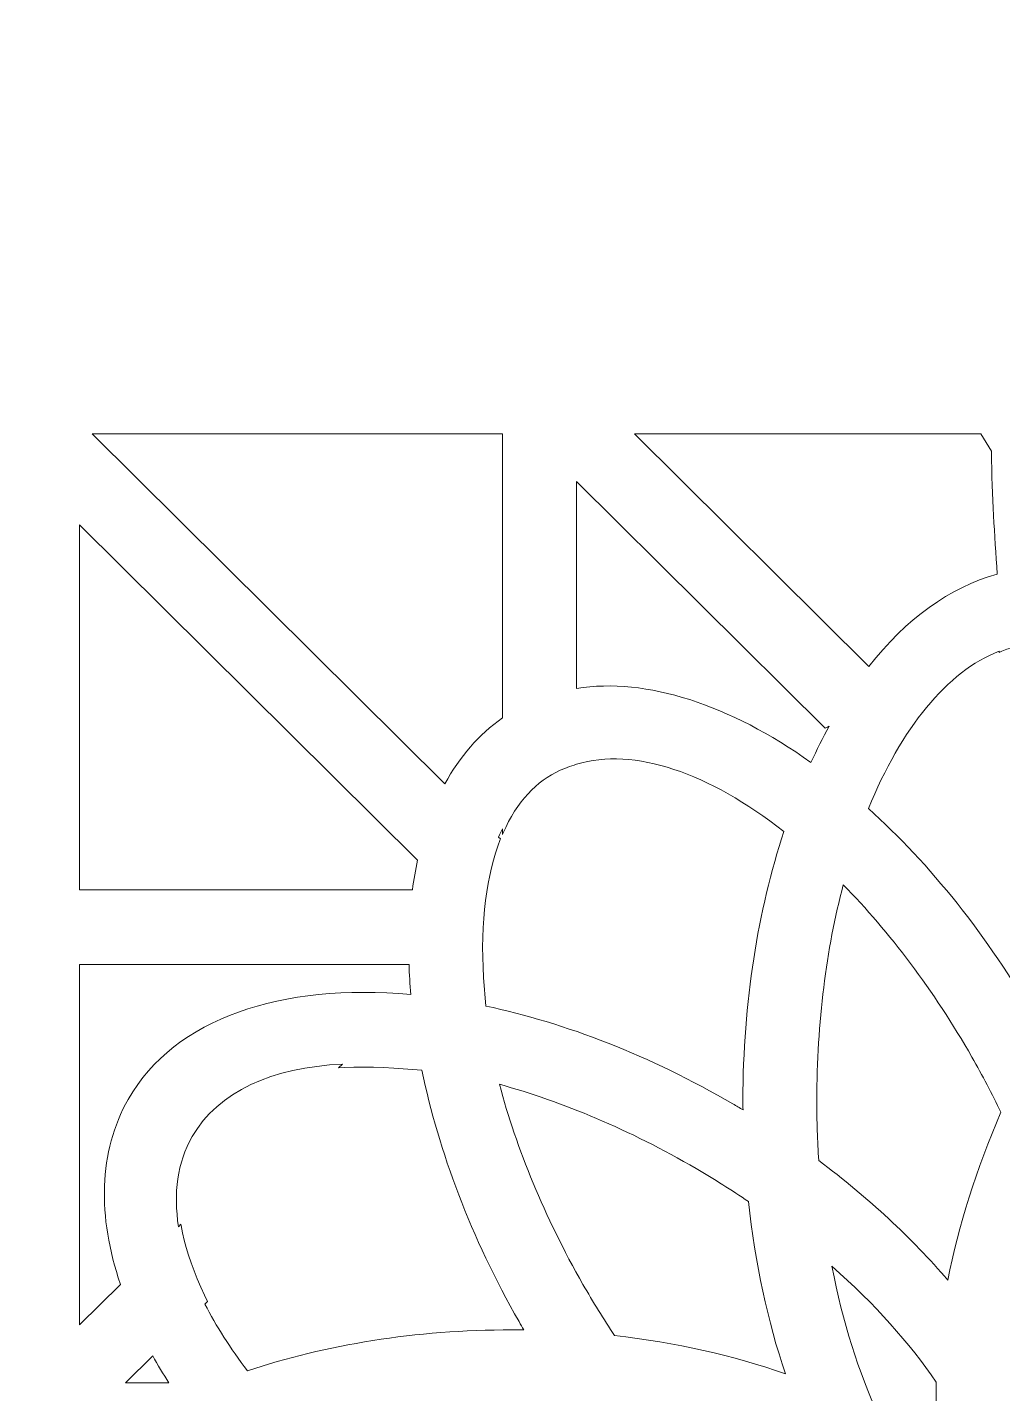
# Model space of a CAD drawing. Header units: millimetres. Extents: x -184 to 140, y -164 to 195.
# Drawn here: x -163.41 to -146.68, y -0.84 to 22.58 of the extents above; entities that cross this region are included whole.
import ezdxf

# ---------------------------------------------------------------- set-up
doc = ezdxf.new("R2010")
doc.units = ezdxf.units.MM
doc.header["$MEASUREMENT"] = 0
doc.layers.add('Layer 1', color=7, linetype='Continuous')

msp = doc.modelspace()

# ---------------------------------------------------------------- linework, layer by layer
at = {"layer": 'Layer 1', "color": 2, "lineweight": 5}
for points, knots in [([(-111.6063, 106.1199), (-111.6063, 106.1199), (-111.6063, 114.5781), (-111.6063, 114.5781), (-111.6063, 114.5781), (-111.6063, 114.5781), (-114.6063, 114.5781), (-114.6063, 114.5781), (-114.6063, 114.5781), (-114.6063, 114.5781), (-114.6063, 122.0774), (-114.6063, 122.0774), (-114.6063, 122.0774), (-114.6063, 122.0774), (-111.6063, 122.0774), (-111.6063, 122.0774), (-111.6063, 122.0774), (-111.6063, 122.0774), (-111.6063, 129.5782), (-111.6063, 129.5782), (-111.6063, 129.5782), (-111.6063, 129.5782), (-119.1071, 129.5782), (-119.1071, 129.5782), (-119.1071, 129.5782), (-119.1071, 129.5782), (-119.1071, 126.5782), (-119.1071, 126.5782), (-119.1071, 126.5782), (-119.1071, 126.5782), (-126.6064, 126.5782), (-126.6064, 126.5782), (-126.6064, 126.5782), (-126.6064, 126.5782), (-126.6064, 129.5782), (-126.6064, 129.5782), (-126.6064, 129.5782), (-126.6064, 129.5782), (-135.6065, 129.5782), (-135.6065, 129.5782), (-135.6065, 129.5782), (-135.6065, 129.5782), (-135.6065, 136.2947), (-135.6065, 136.2947), (-135.6065, 136.2947), (-135.6065, 138.3602), (-137.2917, 140.0458), (-139.3572, 140.0458), (-139.3572, 140.0458), (-139.3572, 140.0458), (-152.8567, 140.0458), (-152.8567, 140.0458), (-152.8567, 140.0458), (-154.9225, 140.0458), (-156.6077, 138.3602), (-156.6077, 136.2947), (-156.6077, 136.2947), (-156.6077, 136.2947), (-156.6077, 129.5782), (-156.6077, 129.5782), (-156.6077, 129.5782), (-156.6077, 129.5782), (-165.6078, 129.5782), (-165.6078, 129.5782), (-165.6078, 129.5782), (-165.6078, 129.5782), (-165.6078, 126.5782), (-165.6078, 126.5782), (-165.6078, 126.5782), (-165.6078, 126.5782), (-173.1068, 126.5782), (-173.1068, 126.5782), (-173.1068, 126.5782), (-173.1068, 126.5782), (-173.1068, 129.5782), (-173.1068, 129.5782), (-173.1068, 129.5782), (-173.1068, 129.5782), (-180.6076, 129.5782), (-180.6076, 129.5782), (-180.6076, 129.5782), (-180.6076, 129.5782), (-180.6076, 122.0774), (-180.6076, 122.0774), (-180.6076, 122.0774), (-180.6076, 122.0774), (-177.6075, 122.0774), (-177.6075, 122.0774), (-177.6075, 122.0774), (-177.6075, 122.0774), (-177.6075, 114.5781), (-177.6075, 114.5781), (-177.6075, 114.5781), (-177.6075, 114.5781), (-180.6076, 114.5781), (-180.6076, 114.5781), (-180.6076, 114.5781), (-180.6076, 114.5781), (-180.6076, 23.8289), (-180.6076, 23.8289), (-180.6076, 23.8289), (-180.6076, 23.8289), (-180.6076, 16.3282), (-180.6076, 16.3282), (-180.6076, 16.3282), (-180.6076, 16.3282), (-177.6075, 16.3282), (-177.6075, 16.3282), (-177.6075, 16.3282), (-177.6075, 16.3282), (-177.6075, 8.8278), (-177.6075, 8.8278), (-177.6075, 8.8278), (-177.6075, 8.8278), (-180.6076, 8.8278), (-180.6076, 8.8278), (-180.6076, 8.8278), (-180.6076, 8.8278), (-180.6076, -110.5738), (-180.6076, -110.5738), (-180.6076, -110.5738), (-180.6076, -110.5738), (-180.6076, -119.4624), (-180.6076, -119.4624), (-180.6076, -119.4624), (-180.6076, -119.4624), (-183.6076, -119.4624), (-183.6076, -119.4624), (-183.6076, -119.4624), (-183.6076, -119.4624), (-183.6076, -123.2132), (-183.6076, -123.2132), (-183.6076, -123.2132), (-183.6076, -123.2132), (-180.6076, -123.2132), (-180.6076, -123.2132), (-180.6076, -123.2132), (-180.6076, -123.2132), (-180.6076, -125.2444), (-180.6076, -125.2444), (-180.6076, -125.2444), (-180.6076, -125.2444), (-111.6063, -125.2444), (-111.6063, -125.2444), (-111.6063, -125.2444), (-111.6063, -125.2444), (-111.6063, -123.2132), (-111.6063, -123.2132), (-111.6063, -123.2132), (-111.6063, -123.2132), (-108.6067, -123.2132), (-108.6067, -123.2132), (-108.6067, -123.2132), (-108.6067, -123.2132), (-108.6067, -119.4624), (-108.6067, -119.4624), (-108.6067, -119.4624), (-108.6067, -119.4624), (-111.6063, -119.4624), (-111.6063, -119.4624), (-111.6063, -119.4624), (-111.6063, -119.4624), (-111.6063, -115.2551), (-111.6063, -115.2551), (-111.6063, -115.2551), (-111.6063, -115.2551), (-111.6063, -110.5738), (-111.6063, -110.5738), (-111.6063, -110.5738), (-111.6063, -110.5738), (-111.6063, 8.8278), (-111.6063, 8.8278), (-111.6063, 8.8278), (-111.6063, 8.8278), (-114.6063, 8.8278), (-114.6063, 8.8278), (-114.6063, 8.8278), (-114.6063, 8.8278), (-114.6063, 16.3282), (-114.6063, 16.3282), (-114.6063, 16.3282), (-114.6063, 16.3282), (-111.6063, 16.3282), (-111.6063, 16.3282), (-111.6063, 16.3282), (-111.6063, 16.3282), (-111.6063, 23.8289), (-111.6063, 23.8289), (-111.6063, 23.8289), (-111.6063, 23.8289), (-111.6063, 106.1199), (-111.6063, 106.1199)], [0, 0, 0, 0, 0.0204082, 0.0204082, 0.0204082, 0.0204082, 0.0408163, 0.0408163, 0.0408163, 0.0408163, 0.0612245, 0.0612245, 0.0612245, 0.0612245, 0.0816327, 0.0816327, 0.0816327, 0.0816327, 0.1020408, 0.1020408, 0.1020408, 0.1020408, 0.122449, 0.122449, 0.122449, 0.122449, 0.1428571, 0.1428571, 0.1428571, 0.1428571, 0.1632653, 0.1632653, 0.1632653, 0.1632653, 0.1836735, 0.1836735, 0.1836735, 0.1836735, 0.2040816, 0.2040816, 0.2040816, 0.2040816, 0.2244898, 0.2244898, 0.2244898, 0.2244898, 0.244898, 0.244898, 0.244898, 0.244898, 0.2653061, 0.2653061, 0.2653061, 0.2653061, 0.2857143, 0.2857143, 0.2857143, 0.2857143, 0.3061224, 0.3061224, 0.3061224, 0.3061224, 0.3265306, 0.3265306, 0.3265306, 0.3265306, 0.3469388, 0.3469388, 0.3469388, 0.3469388, 0.3673469, 0.3673469, 0.3673469, 0.3673469, 0.3877551, 0.3877551, 0.3877551, 0.3877551, 0.4081633, 0.4081633, 0.4081633, 0.4081633, 0.4285714, 0.4285714, 0.4285714, 0.4285714, 0.4489796, 0.4489796, 0.4489796, 0.4489796, 0.4693878, 0.4693878, 0.4693878, 0.4693878, 0.4897959, 0.4897959, 0.4897959, 0.4897959, 0.5102041, 0.5102041, 0.5102041, 0.5102041, 0.5306122, 0.5306122, 0.5306122, 0.5306122, 0.5510204, 0.5510204, 0.5510204, 0.5510204, 0.5714286, 0.5714286, 0.5714286, 0.5714286, 0.5918367, 0.5918367, 0.5918367, 0.5918367, 0.6122449, 0.6122449, 0.6122449, 0.6122449, 0.6326531, 0.6326531, 0.6326531, 0.6326531, 0.6530612, 0.6530612, 0.6530612, 0.6530612, 0.6734694, 0.6734694, 0.6734694, 0.6734694, 0.6938776, 0.6938776, 0.6938776, 0.6938776, 0.7142857, 0.7142857, 0.7142857, 0.7142857, 0.7346939, 0.7346939, 0.7346939, 0.7346939, 0.755102, 0.755102, 0.755102, 0.755102, 0.7755102, 0.7755102, 0.7755102, 0.7755102, 0.7959184, 0.7959184, 0.7959184, 0.7959184, 0.8163265, 0.8163265, 0.8163265, 0.8163265, 0.8367347, 0.8367347, 0.8367347, 0.8367347, 0.8571429, 0.8571429, 0.8571429, 0.8571429, 0.877551, 0.877551, 0.877551, 0.877551, 0.8979592, 0.8979592, 0.8979592, 0.8979592, 0.9183673, 0.9183673, 0.9183673, 0.9183673, 0.9387755, 0.9387755, 0.9387755, 0.9387755, 0.9591837, 0.9591837, 0.9591837, 0.9591837, 1, 1, 1, 1]), ([(-156.2465, 9.6116), (-155.9932, 10.0748), (-155.6651, 10.4579), (-155.2587, 10.7419), (-155.2587, 10.7419), (-155.2587, 10.7419), (-155.2587, 15.6117), (-155.2587, 15.6117), (-155.2587, 15.6117), (-155.2587, 15.6117), (-162.2948, 15.6117), (-162.2948, 15.6117), (-162.2948, 15.6117), (-162.2948, 15.6117), (-156.2465, 9.6116), (-156.2465, 9.6116)], [0, 0, 0, 0, 0.2, 0.2, 0.2, 0.2, 0.4, 0.4, 0.4, 0.4, 0.6, 0.6, 0.6, 0.6, 1, 1, 1, 1]), ([(-148.9775, 11.6239), (-148.3368, 12.4339), (-147.5886, 12.9881), (-146.7769, 13.2029), (-146.7769, 13.2029), (-146.8167, 13.9141), (-146.8718, 14.4831), (-146.8718, 15.3129), (-146.8718, 15.3129), (-146.8718, 15.3129), (-147.0538, 15.6117), (-147.0538, 15.6117), (-147.0538, 15.6117), (-147.0538, 15.6117), (-152.9974, 15.6117), (-152.9974, 15.6117), (-152.9974, 15.6117), (-152.9974, 15.6117), (-148.9775, 11.6239), (-148.9775, 11.6239)], [0, 0, 0, 0, 0.1666667, 0.1666667, 0.1666667, 0.1666667, 0.3333333, 0.3333333, 0.3333333, 0.3333333, 0.5, 0.5, 0.5, 0.5, 0.6666667, 0.6666667, 0.6666667, 0.6666667, 1, 1, 1, 1]), ([(-153.9922, 11.2475), (-152.7823, 11.4376), (-151.3587, 10.9649), (-149.9698, 9.9782), (-149.9698, 9.9782), (-149.869, 10.1948), (-149.7642, 10.4015), (-149.6541, 10.5983), (-149.6541, 10.5983), (-149.6541, 10.5983), (-149.6858, 10.5832), (-149.6858, 10.5832), (-149.6858, 10.5832), (-149.6858, 10.5832), (-149.7244, 10.5627), (-149.7244, 10.5627), (-149.7244, 10.5627), (-149.7244, 10.5627), (-153.9922, 14.7961), (-153.9922, 14.7961), (-153.9922, 14.7961), (-153.9922, 14.7961), (-153.9922, 11.2475), (-153.9922, 11.2475)], [0, 0, 0, 0, 0.1428571, 0.1428571, 0.1428571, 0.1428571, 0.2857143, 0.2857143, 0.2857143, 0.2857143, 0.4285714, 0.4285714, 0.4285714, 0.4285714, 0.5714286, 0.5714286, 0.5714286, 0.5714286, 0.7142857, 0.7142857, 0.7142857, 0.7142857, 1, 1, 1, 1]), ([(-156.8035, 7.7941), (-156.7799, 7.9691), (-156.751, 8.1388), (-156.7164, 8.3039), (-156.7164, 8.3039), (-156.7164, 8.3039), (-162.5097, 14.0503), (-162.5097, 14.0503), (-162.5097, 14.0503), (-162.5097, 14.0503), (-162.5097, 7.7941), (-162.5097, 7.7941), (-162.5097, 7.7941), (-162.5097, 7.7941), (-156.8035, 7.7941), (-156.8035, 7.7941)], [0, 0, 0, 0, 0.2, 0.2, 0.2, 0.2, 0.4, 0.4, 0.4, 0.4, 0.6, 0.6, 0.6, 0.6, 1, 1, 1, 1]), ([(-145.4966, 11.9516), (-145.4966, 11.9516), (-145.5876, 11.9668), (-145.5876, 11.9668), (-145.5876, 11.9668), (-145.5876, 11.9668), (-145.6758, 11.9876), (-145.6758, 11.9876), (-145.6758, 11.9876), (-145.6758, 11.9876), (-145.764, 12.0028), (-145.764, 12.0028), (-145.764, 12.0028), (-145.764, 12.0028), (-145.848, 12.0137), (-145.848, 12.0137), (-145.848, 12.0137), (-145.848, 12.0137), (-145.9334, 12.0204), (-145.9334, 12.0204), (-145.9334, 12.0204), (-145.9334, 12.0204), (-146.0187, 12.0232), (-146.0187, 12.0232), (-146.0187, 12.0232), (-146.0187, 12.0232), (-146.1031, 12.0204), (-146.1031, 12.0204), (-146.1031, 12.0204), (-146.1031, 12.0204), (-146.1884, 12.0137), (-146.1884, 12.0137), (-146.1884, 12.0137), (-146.1884, 12.0137), (-146.2724, 12.0028), (-146.2724, 12.0028), (-146.2724, 12.0028), (-146.2724, 12.0028), (-146.3563, 11.989), (-146.3563, 11.989), (-146.3563, 11.989), (-146.3563, 11.989), (-146.4407, 11.9696), (-146.4407, 11.9696), (-146.4407, 11.9696), (-146.4407, 11.9696), (-146.526, 11.9449), (-146.526, 11.9449), (-146.526, 11.9449), (-146.526, 11.9449), (-146.6114, 11.9174), (-146.6114, 11.9174), (-146.6114, 11.9174), (-146.6114, 11.9174), (-146.6968, 11.8828), (-146.6968, 11.8828), (-146.6968, 11.8828), (-146.6968, 11.8828), (-146.7395, 11.8648), (-146.7395, 11.8648), (-146.7395, 11.8648), (-146.7395, 11.8648), (-146.7395, 11.8856), (-146.7395, 11.8856), (-146.7395, 11.8856), (-147.6366, 11.5396), (-148.4237, 10.5613), (-148.9831, 9.1858), (-148.9831, 9.1858), (-147.9343, 8.2421), (-146.9395, 7.0127), (-146.1126, 5.5632), (-146.1126, 5.5632), (-146.0794, 5.5053), (-146.0463, 5.446), (-146.0134, 5.3868), (-146.0134, 5.3868), (-145.987, 5.4351), (-145.9609, 5.4817), (-145.9334, 5.5286), (-145.9334, 5.5286), (-145.1012, 6.9852), (-144.1007, 8.2213), (-143.0452, 9.1668), (-143.0452, 9.1668), (-143.6474, 10.6523), (-144.5127, 11.6803), (-145.4966, 11.9516)], [0, 0, 0, 0, 0.0434783, 0.0434783, 0.0434783, 0.0434783, 0.0869565, 0.0869565, 0.0869565, 0.0869565, 0.1304348, 0.1304348, 0.1304348, 0.1304348, 0.173913, 0.173913, 0.173913, 0.173913, 0.2173913, 0.2173913, 0.2173913, 0.2173913, 0.2608696, 0.2608696, 0.2608696, 0.2608696, 0.3043478, 0.3043478, 0.3043478, 0.3043478, 0.3478261, 0.3478261, 0.3478261, 0.3478261, 0.3913043, 0.3913043, 0.3913043, 0.3913043, 0.4347826, 0.4347826, 0.4347826, 0.4347826, 0.4782609, 0.4782609, 0.4782609, 0.4782609, 0.5217391, 0.5217391, 0.5217391, 0.5217391, 0.5652174, 0.5652174, 0.5652174, 0.5652174, 0.6086957, 0.6086957, 0.6086957, 0.6086957, 0.6521739, 0.6521739, 0.6521739, 0.6521739, 0.6956522, 0.6956522, 0.6956522, 0.6956522, 0.7391304, 0.7391304, 0.7391304, 0.7391304, 0.7826087, 0.7826087, 0.7826087, 0.7826087, 0.826087, 0.826087, 0.826087, 0.826087, 0.8695652, 0.8695652, 0.8695652, 0.8695652, 0.9130435, 0.9130435, 0.9130435, 0.9130435, 1, 1, 1, 1]), ([(-155.3247, 8.6983), (-155.3247, 8.6983), (-155.2904, 8.6651), (-155.2904, 8.6651), (-155.2904, 8.6651), (-155.2904, 8.6651), (-155.2958, 8.6542), (-155.2958, 8.6542), (-155.2958, 8.6542), (-155.2958, 8.6542), (-155.337, 8.5409), (-155.337, 8.5409), (-155.337, 8.5409), (-155.337, 8.5409), (-155.3772, 8.4224), (-155.3772, 8.4224), (-155.3772, 8.4224), (-155.3772, 8.4224), (-155.4143, 8.3), (-155.4143, 8.3), (-155.4143, 8.3), (-155.4143, 8.3), (-155.4474, 8.1702), (-155.4474, 8.1702), (-155.4474, 8.1702), (-155.4474, 8.1702), (-155.4778, 8.0379), (-155.4778, 8.0379), (-155.4778, 8.0379), (-155.4778, 8.0379), (-155.5053, 7.9003), (-155.5053, 7.9003), (-155.5053, 7.9003), (-155.5053, 7.9003), (-155.5299, 7.7571), (-155.5299, 7.7571), (-155.5299, 7.7571), (-155.5299, 7.7571), (-155.5507, 7.6096), (-155.5507, 7.6096), (-155.5507, 7.6096), (-155.5507, 7.6096), (-155.5674, 7.4579), (-155.5674, 7.4579), (-155.5674, 7.4579), (-155.5674, 7.4579), (-155.5812, 7.3034), (-155.5812, 7.3034), (-155.5812, 7.3034), (-155.5812, 7.3034), (-155.5907, 7.1436), (-155.5907, 7.1436), (-155.5907, 7.1436), (-155.5907, 7.1436), (-155.5977, 6.9796), (-155.5977, 6.9796), (-155.5977, 6.9796), (-155.5977, 6.9796), (-155.6002, 6.8116), (-155.6002, 6.8116), (-155.6002, 6.8116), (-155.6002, 6.8116), (-155.5977, 6.6405), (-155.5977, 6.6405), (-155.5977, 6.6405), (-155.5977, 6.6405), (-155.5921, 6.4656), (-155.5921, 6.4656), (-155.5921, 6.4656), (-155.5921, 6.4656), (-155.5825, 6.2878), (-155.5825, 6.2878), (-155.5825, 6.2878), (-155.5825, 6.2878), (-155.5466, 5.8016), (-155.5466, 5.8016), (-155.5466, 5.8016), (-154.1823, 5.512), (-152.7271, 4.9525), (-151.3076, 4.1231), (-151.3076, 4.1231), (-151.2497, 4.0899), (-151.1919, 4.0554), (-151.134, 4.0212), (-151.134, 4.0212), (-151.1355, 4.0748), (-151.1355, 4.1298), (-151.1355, 4.1838), (-151.1355, 4.1838), (-151.1355, 5.8662), (-150.8793, 7.4413), (-150.4327, 8.7946), (-150.4327, 8.7946), (-151.7143, 9.7979), (-152.9974, 10.247), (-153.9922, 9.9454), (-153.9922, 9.9454), (-153.9922, 9.9454), (-154.0268, 9.933), (-154.0268, 9.933), (-154.0268, 9.933), (-154.0268, 9.933), (-154.1093, 9.9066), (-154.1093, 9.9066), (-154.1093, 9.9066), (-154.1093, 9.9066), (-154.1891, 9.8762), (-154.1891, 9.8762), (-154.1891, 9.8762), (-154.1891, 9.8762), (-154.2678, 9.8434), (-154.2678, 9.8434), (-154.2678, 9.8434), (-154.2678, 9.8434), (-154.3449, 9.806), (-154.3449, 9.806), (-154.3449, 9.806), (-154.3449, 9.806), (-154.4195, 9.7647), (-154.4195, 9.7647), (-154.4195, 9.7647), (-154.4195, 9.7647), (-154.4924, 9.7192), (-154.4924, 9.7192), (-154.4924, 9.7192), (-154.4924, 9.7192), (-154.5627, 9.6709), (-154.5627, 9.6709), (-154.5627, 9.6709), (-154.5627, 9.6709), (-154.63, 9.6201), (-154.63, 9.6201), (-154.63, 9.6201), (-154.63, 9.6201), (-154.695, 9.5651), (-154.695, 9.5651), (-154.695, 9.5651), (-154.695, 9.5651), (-154.7585, 9.5044), (-154.7585, 9.5044), (-154.7585, 9.5044), (-154.7585, 9.5044), (-154.8205, 9.4409), (-154.8205, 9.4409), (-154.8205, 9.4409), (-154.8205, 9.4409), (-154.8809, 9.3735), (-154.8809, 9.3735), (-154.8809, 9.3735), (-154.8809, 9.3735), (-154.9387, 9.3005), (-154.9387, 9.3005), (-154.9387, 9.3005), (-154.9387, 9.3005), (-154.9955, 9.2232), (-154.9955, 9.2232), (-154.9955, 9.2232), (-154.9955, 9.2232), (-155.0505, 9.1417), (-155.0505, 9.1417), (-155.0505, 9.1417), (-155.0505, 9.1417), (-155.1027, 9.0535), (-155.1027, 9.0535), (-155.1027, 9.0535), (-155.1027, 9.0535), (-155.1554, 8.9629), (-155.1554, 8.9629), (-155.1554, 8.9629), (-155.1554, 8.9629), (-155.2033, 8.8648), (-155.2033, 8.8648), (-155.2033, 8.8648), (-155.2033, 8.8648), (-155.2502, 8.7614), (-155.2502, 8.7614), (-155.2502, 8.7614), (-155.2502, 8.7614), (-155.2587, 8.7449), (-155.2587, 8.7449), (-155.2587, 8.7449), (-155.2587, 8.7449), (-155.2587, 8.8401), (-155.2587, 8.8401), (-155.2587, 8.8401), (-155.2806, 8.7946), (-155.3028, 8.7463), (-155.3247, 8.6983)], [0, 0, 0, 0, 0.0208333, 0.0208333, 0.0208333, 0.0208333, 0.0416667, 0.0416667, 0.0416667, 0.0416667, 0.0625, 0.0625, 0.0625, 0.0625, 0.0833333, 0.0833333, 0.0833333, 0.0833333, 0.1041667, 0.1041667, 0.1041667, 0.1041667, 0.125, 0.125, 0.125, 0.125, 0.1458333, 0.1458333, 0.1458333, 0.1458333, 0.1666667, 0.1666667, 0.1666667, 0.1666667, 0.1875, 0.1875, 0.1875, 0.1875, 0.2083333, 0.2083333, 0.2083333, 0.2083333, 0.2291667, 0.2291667, 0.2291667, 0.2291667, 0.25, 0.25, 0.25, 0.25, 0.2708333, 0.2708333, 0.2708333, 0.2708333, 0.2916667, 0.2916667, 0.2916667, 0.2916667, 0.3125, 0.3125, 0.3125, 0.3125, 0.3333333, 0.3333333, 0.3333333, 0.3333333, 0.3541667, 0.3541667, 0.3541667, 0.3541667, 0.375, 0.375, 0.375, 0.375, 0.3958333, 0.3958333, 0.3958333, 0.3958333, 0.4166667, 0.4166667, 0.4166667, 0.4166667, 0.4375, 0.4375, 0.4375, 0.4375, 0.4583333, 0.4583333, 0.4583333, 0.4583333, 0.4791667, 0.4791667, 0.4791667, 0.4791667, 0.5, 0.5, 0.5, 0.5, 0.5208333, 0.5208333, 0.5208333, 0.5208333, 0.5416667, 0.5416667, 0.5416667, 0.5416667, 0.5625, 0.5625, 0.5625, 0.5625, 0.5833333, 0.5833333, 0.5833333, 0.5833333, 0.6041667, 0.6041667, 0.6041667, 0.6041667, 0.625, 0.625, 0.625, 0.625, 0.6458333, 0.6458333, 0.6458333, 0.6458333, 0.6666667, 0.6666667, 0.6666667, 0.6666667, 0.6875, 0.6875, 0.6875, 0.6875, 0.7083333, 0.7083333, 0.7083333, 0.7083333, 0.7291667, 0.7291667, 0.7291667, 0.7291667, 0.75, 0.75, 0.75, 0.75, 0.7708333, 0.7708333, 0.7708333, 0.7708333, 0.7916667, 0.7916667, 0.7916667, 0.7916667, 0.8125, 0.8125, 0.8125, 0.8125, 0.8333333, 0.8333333, 0.8333333, 0.8333333, 0.8541667, 0.8541667, 0.8541667, 0.8541667, 0.875, 0.875, 0.875, 0.875, 0.8958333, 0.8958333, 0.8958333, 0.8958333, 0.9166667, 0.9166667, 0.9166667, 0.9166667, 0.9375, 0.9375, 0.9375, 0.9375, 0.9583333, 0.9583333, 0.9583333, 0.9583333, 1, 1, 1, 1]), ([(-149.8361, 3.1516), (-148.9818, 2.5148), (-148.2359, 1.8191), (-147.6214, 1.1009), (-147.6214, 1.1009), (-147.4397, 2.0297), (-147.1363, 3.0027), (-146.7105, 3.9799), (-146.7105, 3.9799), (-146.8636, 4.2939), (-147.0291, 4.6096), (-147.208, 4.9236), (-147.208, 4.9236), (-147.8655, 6.0743), (-148.6247, 7.0748), (-149.4157, 7.8795), (-149.4157, 7.8795), (-149.7052, 6.7785), (-149.869, 5.5205), (-149.869, 4.1838), (-149.869, 4.1838), (-149.869, 3.8335), (-149.8581, 3.4892), (-149.8361, 3.1516)], [0, 0, 0, 0, 0.1428571, 0.1428571, 0.1428571, 0.1428571, 0.2857143, 0.2857143, 0.2857143, 0.2857143, 0.4285714, 0.4285714, 0.4285714, 0.4285714, 0.5714286, 0.5714286, 0.5714286, 0.5714286, 0.7142857, 0.7142857, 0.7142857, 0.7142857, 1, 1, 1, 1]), ([(-161.8112, 1.0293), (-162.2053, 2.1952), (-162.1886, 3.3033), (-161.6761, 4.2014), (-161.6761, 4.2014), (-160.8781, 5.6002), (-159.0482, 6.1971), (-156.8311, 5.9971), (-156.8311, 5.9971), (-156.8462, 6.172), (-156.8557, 6.3446), (-156.8614, 6.5153), (-156.8614, 6.5153), (-156.8614, 6.5153), (-162.5097, 6.5153), (-162.5097, 6.5153), (-162.5097, 6.5153), (-162.5097, 6.5153), (-162.5097, 0.335), (-162.5097, 0.335), (-162.5097, 0.335), (-162.5097, 0.335), (-161.8112, 1.0293), (-161.8112, 1.0293)], [0, 0, 0, 0, 0.1428571, 0.1428571, 0.1428571, 0.1428571, 0.2857143, 0.2857143, 0.2857143, 0.2857143, 0.4285714, 0.4285714, 0.4285714, 0.4285714, 0.5714286, 0.5714286, 0.5714286, 0.5714286, 0.7142857, 0.7142857, 0.7142857, 0.7142857, 1, 1, 1, 1]), ([(-156.6395, 4.6992), (-156.6395, 4.6992), (-157.1217, 4.7362), (-157.1217, 4.7362), (-157.1217, 4.7362), (-157.1217, 4.7362), (-157.2994, 4.7472), (-157.2994, 4.7472), (-157.2994, 4.7472), (-157.2994, 4.7472), (-157.4731, 4.7528), (-157.4731, 4.7528), (-157.4731, 4.7528), (-157.4731, 4.7528), (-157.6427, 4.7542), (-157.6427, 4.7542), (-157.6427, 4.7542), (-157.6427, 4.7542), (-157.8093, 4.7528), (-157.8093, 4.7528), (-157.8093, 4.7528), (-157.8093, 4.7528), (-157.9719, 4.7472), (-157.9719, 4.7472), (-157.9719, 4.7472), (-157.9719, 4.7472), (-158.0685, 4.7405), (-158.0685, 4.7405), (-158.0685, 4.7405), (-158.0685, 4.7405), (-158.0036, 4.805), (-158.0036, 4.805), (-158.0036, 4.805), (-159.2067, 4.7486), (-160.1368, 4.338), (-160.5793, 3.5622), (-160.5793, 3.5622), (-160.834, 3.1156), (-160.9046, 2.5906), (-160.8136, 2.0174), (-160.8136, 2.0174), (-160.8136, 2.0174), (-160.7723, 2.0587), (-160.7723, 2.0587), (-160.7723, 2.0587), (-160.7723, 2.0587), (-160.7695, 2.0382), (-160.7695, 2.0382), (-160.7695, 2.0382), (-160.7695, 2.0382), (-160.7444, 1.9154), (-160.7444, 1.9154), (-160.7444, 1.9154), (-160.7444, 1.9154), (-160.7155, 1.7898), (-160.7155, 1.7898), (-160.7155, 1.7898), (-160.7155, 1.7898), (-160.6813, 1.6618), (-160.6813, 1.6618), (-160.6813, 1.6618), (-160.6813, 1.6618), (-160.6413, 1.5309), (-160.6413, 1.5309), (-160.6413, 1.5309), (-160.6413, 1.5309), (-160.597, 1.3972), (-160.597, 1.3972), (-160.597, 1.3972), (-160.597, 1.3972), (-160.5475, 1.2621), (-160.5475, 1.2621), (-160.5475, 1.2621), (-160.5475, 1.2621), (-160.4925, 1.1245), (-160.4925, 1.1245), (-160.4925, 1.1245), (-160.4925, 1.1245), (-160.4332, 0.9837), (-160.4332, 0.9837), (-160.4332, 0.9837), (-160.4332, 0.9837), (-160.3684, 0.8419), (-160.3684, 0.8419), (-160.3684, 0.8419), (-160.3684, 0.8419), (-160.3161, 0.7371), (-160.3161, 0.7371), (-160.3161, 0.7371), (-160.3161, 0.7371), (-160.3602, 0.6916), (-160.3602, 0.6916), (-160.3602, 0.6916), (-160.1701, 0.3156), (-159.9245, -0.0689), (-159.6325, -0.4521), (-159.6325, -0.4521), (-158.3001, -0.0069), (-156.7495, 0.2493), (-155.0946, 0.2493), (-155.0946, 0.2493), (-155.0269, 0.2493), (-154.9609, 0.2493), (-154.8935, 0.2478), (-154.8935, 0.2478), (-154.9211, 0.2948), (-154.9487, 0.3417), (-154.9747, 0.39), (-154.9747, 0.39), (-155.7988, 1.8329), (-156.3541, 3.3128), (-156.6395, 4.6992)], [0, 0, 0, 0, 0.0344828, 0.0344828, 0.0344828, 0.0344828, 0.0689655, 0.0689655, 0.0689655, 0.0689655, 0.1034483, 0.1034483, 0.1034483, 0.1034483, 0.137931, 0.137931, 0.137931, 0.137931, 0.1724138, 0.1724138, 0.1724138, 0.1724138, 0.2068966, 0.2068966, 0.2068966, 0.2068966, 0.2413793, 0.2413793, 0.2413793, 0.2413793, 0.2758621, 0.2758621, 0.2758621, 0.2758621, 0.3103448, 0.3103448, 0.3103448, 0.3103448, 0.3448276, 0.3448276, 0.3448276, 0.3448276, 0.3793103, 0.3793103, 0.3793103, 0.3793103, 0.4137931, 0.4137931, 0.4137931, 0.4137931, 0.4482759, 0.4482759, 0.4482759, 0.4482759, 0.4827586, 0.4827586, 0.4827586, 0.4827586, 0.5172414, 0.5172414, 0.5172414, 0.5172414, 0.5517241, 0.5517241, 0.5517241, 0.5517241, 0.5862069, 0.5862069, 0.5862069, 0.5862069, 0.6206897, 0.6206897, 0.6206897, 0.6206897, 0.6551724, 0.6551724, 0.6551724, 0.6551724, 0.6896552, 0.6896552, 0.6896552, 0.6896552, 0.7241379, 0.7241379, 0.7241379, 0.7241379, 0.7586207, 0.7586207, 0.7586207, 0.7586207, 0.7931034, 0.7931034, 0.7931034, 0.7931034, 0.8275862, 0.8275862, 0.8275862, 0.8275862, 0.862069, 0.862069, 0.862069, 0.862069, 0.8965517, 0.8965517, 0.8965517, 0.8965517, 0.9310345, 0.9310345, 0.9310345, 0.9310345, 1, 1, 1, 1]), ([(-153.3388, 0.1515), (-152.2848, 0.0316), (-151.2952, -0.1931), (-150.408, -0.5032), (-150.408, -0.5032), (-150.7097, 0.3928), (-150.9273, 1.3877), (-151.0419, 2.4488), (-151.0419, 2.4488), (-151.3298, 2.6443), (-151.6303, 2.8334), (-151.9401, 3.015), (-151.9401, 3.015), (-153.0785, 3.6793), (-154.2307, 4.1616), (-155.3123, 4.4593), (-155.3123, 4.4593), (-155.0188, 3.3597), (-154.5394, 2.1871), (-153.8793, 1.0293), (-153.8793, 1.0293), (-153.7054, 0.7262), (-153.5251, 0.4327), (-153.3388, 0.1515)], [0, 0, 0, 0, 0.1428571, 0.1428571, 0.1428571, 0.1428571, 0.2857143, 0.2857143, 0.2857143, 0.2857143, 0.4285714, 0.4285714, 0.4285714, 0.4285714, 0.5714286, 0.5714286, 0.5714286, 0.5714286, 0.7142857, 0.7142857, 0.7142857, 0.7142857, 1, 1, 1, 1]), ([(-148.8106, -1.2141), (-148.4237, -1.4303), (-148.0694, -1.666), (-147.7551, -1.9182), (-147.7551, -1.9182), (-147.8101, -1.5171), (-147.831, -1.0941), (-147.82, -0.6503), (-147.82, -0.6503), (-148.2733, 0.0192), (-148.8784, 0.6959), (-149.6086, 1.3393), (-149.6086, 1.3393), (-149.4255, 0.383), (-149.1511, -0.4824), (-148.8106, -1.2141)], [0, 0, 0, 0, 0.2, 0.2, 0.2, 0.2, 0.4, 0.4, 0.4, 0.4, 0.6, 0.6, 0.6, 0.6, 1, 1, 1, 1]), ([(-160.9776, -0.6602), (-161.0767, -0.5057), (-161.1705, -0.3515), (-161.2573, -0.197), (-161.2573, -0.197), (-161.2573, -0.197), (-161.7243, -0.6602), (-161.7243, -0.6602), (-161.7243, -0.6602), (-161.7243, -0.6602), (-160.9776, -0.6602), (-160.9776, -0.6602)], [0, 0, 0, 0, 0.25, 0.25, 0.25, 0.25, 0.5, 0.5, 0.5, 0.5, 1, 1, 1, 1])]:
    msp.add_open_spline(points, degree=3, knots=knots, dxfattribs=at)
at = {"layer": 'Layer 1', "color": 250, "lineweight": 15}
for points, knots in [([(-111.6063, 106.1199), (-111.6063, 106.1199), (-111.6063, 114.5781), (-111.6063, 114.5781), (-111.6063, 114.5781), (-111.6063, 114.5781), (-114.6063, 114.5781), (-114.6063, 114.5781), (-114.6063, 114.5781), (-114.6063, 114.5781), (-114.6063, 122.0774), (-114.6063, 122.0774), (-114.6063, 122.0774), (-114.6063, 122.0774), (-111.6063, 122.0774), (-111.6063, 122.0774), (-111.6063, 122.0774), (-111.6063, 122.0774), (-111.6063, 129.5782), (-111.6063, 129.5782), (-111.6063, 129.5782), (-111.6063, 129.5782), (-119.1071, 129.5782), (-119.1071, 129.5782), (-119.1071, 129.5782), (-119.1071, 129.5782), (-119.1071, 126.5782), (-119.1071, 126.5782), (-119.1071, 126.5782), (-119.1071, 126.5782), (-126.6064, 126.5782), (-126.6064, 126.5782), (-126.6064, 126.5782), (-126.6064, 126.5782), (-126.6064, 129.5782), (-126.6064, 129.5782), (-126.6064, 129.5782), (-126.6064, 129.5782), (-135.6065, 129.5782), (-135.6065, 129.5782), (-135.6065, 129.5782), (-135.6065, 129.5782), (-135.6065, 136.2947), (-135.6065, 136.2947), (-135.6065, 136.2947), (-135.6065, 138.3602), (-137.2917, 140.0458), (-139.3572, 140.0458), (-139.3572, 140.0458), (-139.3572, 140.0458), (-152.8567, 140.0458), (-152.8567, 140.0458), (-152.8567, 140.0458), (-154.9225, 140.0458), (-156.6077, 138.3602), (-156.6077, 136.2947), (-156.6077, 136.2947), (-156.6077, 136.2947), (-156.6077, 129.5782), (-156.6077, 129.5782), (-156.6077, 129.5782), (-156.6077, 129.5782), (-165.6078, 129.5782), (-165.6078, 129.5782), (-165.6078, 129.5782), (-165.6078, 129.5782), (-165.6078, 126.5782), (-165.6078, 126.5782), (-165.6078, 126.5782), (-165.6078, 126.5782), (-173.1068, 126.5782), (-173.1068, 126.5782), (-173.1068, 126.5782), (-173.1068, 126.5782), (-173.1068, 129.5782), (-173.1068, 129.5782), (-173.1068, 129.5782), (-173.1068, 129.5782), (-180.6076, 129.5782), (-180.6076, 129.5782), (-180.6076, 129.5782), (-180.6076, 129.5782), (-180.6076, 122.0774), (-180.6076, 122.0774), (-180.6076, 122.0774), (-180.6076, 122.0774), (-177.6075, 122.0774), (-177.6075, 122.0774), (-177.6075, 122.0774), (-177.6075, 122.0774), (-177.6075, 114.5781), (-177.6075, 114.5781), (-177.6075, 114.5781), (-177.6075, 114.5781), (-180.6076, 114.5781), (-180.6076, 114.5781), (-180.6076, 114.5781), (-180.6076, 114.5781), (-180.6076, 23.8289), (-180.6076, 23.8289), (-180.6076, 23.8289), (-180.6076, 23.8289), (-180.6076, 16.3282), (-180.6076, 16.3282), (-180.6076, 16.3282), (-180.6076, 16.3282), (-177.6075, 16.3282), (-177.6075, 16.3282), (-177.6075, 16.3282), (-177.6075, 16.3282), (-177.6075, 8.8278), (-177.6075, 8.8278), (-177.6075, 8.8278), (-177.6075, 8.8278), (-180.6076, 8.8278), (-180.6076, 8.8278), (-180.6076, 8.8278), (-180.6076, 8.8278), (-180.6076, -110.5738), (-180.6076, -110.5738), (-180.6076, -110.5738), (-180.6076, -110.5738), (-180.6076, -119.4624), (-180.6076, -119.4624), (-180.6076, -119.4624), (-180.6076, -119.4624), (-183.6076, -119.4624), (-183.6076, -119.4624), (-183.6076, -119.4624), (-183.6076, -119.4624), (-183.6076, -123.2132), (-183.6076, -123.2132), (-183.6076, -123.2132), (-183.6076, -123.2132), (-180.6076, -123.2132), (-180.6076, -123.2132), (-180.6076, -123.2132), (-180.6076, -123.2132), (-180.6076, -125.2444), (-180.6076, -125.2444), (-180.6076, -125.2444), (-180.6076, -125.2444), (-111.6063, -125.2444), (-111.6063, -125.2444), (-111.6063, -125.2444), (-111.6063, -125.2444), (-111.6063, -123.2132), (-111.6063, -123.2132), (-111.6063, -123.2132), (-111.6063, -123.2132), (-108.6067, -123.2132), (-108.6067, -123.2132), (-108.6067, -123.2132), (-108.6067, -123.2132), (-108.6067, -119.4624), (-108.6067, -119.4624), (-108.6067, -119.4624), (-108.6067, -119.4624), (-111.6063, -119.4624), (-111.6063, -119.4624), (-111.6063, -119.4624), (-111.6063, -119.4624), (-111.6063, -115.2551), (-111.6063, -115.2551), (-111.6063, -115.2551), (-111.6063, -115.2551), (-111.6063, -110.5738), (-111.6063, -110.5738), (-111.6063, -110.5738), (-111.6063, -110.5738), (-111.6063, 8.8278), (-111.6063, 8.8278), (-111.6063, 8.8278), (-111.6063, 8.8278), (-114.6063, 8.8278), (-114.6063, 8.8278), (-114.6063, 8.8278), (-114.6063, 8.8278), (-114.6063, 16.3282), (-114.6063, 16.3282), (-114.6063, 16.3282), (-114.6063, 16.3282), (-111.6063, 16.3282), (-111.6063, 16.3282), (-111.6063, 16.3282), (-111.6063, 16.3282), (-111.6063, 23.8289), (-111.6063, 23.8289), (-111.6063, 23.8289), (-111.6063, 23.8289), (-111.6063, 106.1199), (-111.6063, 106.1199)], [0, 0, 0, 0, 0.0204082, 0.0204082, 0.0204082, 0.0204082, 0.0408163, 0.0408163, 0.0408163, 0.0408163, 0.0612245, 0.0612245, 0.0612245, 0.0612245, 0.0816327, 0.0816327, 0.0816327, 0.0816327, 0.1020408, 0.1020408, 0.1020408, 0.1020408, 0.122449, 0.122449, 0.122449, 0.122449, 0.1428571, 0.1428571, 0.1428571, 0.1428571, 0.1632653, 0.1632653, 0.1632653, 0.1632653, 0.1836735, 0.1836735, 0.1836735, 0.1836735, 0.2040816, 0.2040816, 0.2040816, 0.2040816, 0.2244898, 0.2244898, 0.2244898, 0.2244898, 0.244898, 0.244898, 0.244898, 0.244898, 0.2653061, 0.2653061, 0.2653061, 0.2653061, 0.2857143, 0.2857143, 0.2857143, 0.2857143, 0.3061224, 0.3061224, 0.3061224, 0.3061224, 0.3265306, 0.3265306, 0.3265306, 0.3265306, 0.3469388, 0.3469388, 0.3469388, 0.3469388, 0.3673469, 0.3673469, 0.3673469, 0.3673469, 0.3877551, 0.3877551, 0.3877551, 0.3877551, 0.4081633, 0.4081633, 0.4081633, 0.4081633, 0.4285714, 0.4285714, 0.4285714, 0.4285714, 0.4489796, 0.4489796, 0.4489796, 0.4489796, 0.4693878, 0.4693878, 0.4693878, 0.4693878, 0.4897959, 0.4897959, 0.4897959, 0.4897959, 0.5102041, 0.5102041, 0.5102041, 0.5102041, 0.5306122, 0.5306122, 0.5306122, 0.5306122, 0.5510204, 0.5510204, 0.5510204, 0.5510204, 0.5714286, 0.5714286, 0.5714286, 0.5714286, 0.5918367, 0.5918367, 0.5918367, 0.5918367, 0.6122449, 0.6122449, 0.6122449, 0.6122449, 0.6326531, 0.6326531, 0.6326531, 0.6326531, 0.6530612, 0.6530612, 0.6530612, 0.6530612, 0.6734694, 0.6734694, 0.6734694, 0.6734694, 0.6938776, 0.6938776, 0.6938776, 0.6938776, 0.7142857, 0.7142857, 0.7142857, 0.7142857, 0.7346939, 0.7346939, 0.7346939, 0.7346939, 0.755102, 0.755102, 0.755102, 0.755102, 0.7755102, 0.7755102, 0.7755102, 0.7755102, 0.7959184, 0.7959184, 0.7959184, 0.7959184, 0.8163265, 0.8163265, 0.8163265, 0.8163265, 0.8367347, 0.8367347, 0.8367347, 0.8367347, 0.8571429, 0.8571429, 0.8571429, 0.8571429, 0.877551, 0.877551, 0.877551, 0.877551, 0.8979592, 0.8979592, 0.8979592, 0.8979592, 0.9183673, 0.9183673, 0.9183673, 0.9183673, 0.9387755, 0.9387755, 0.9387755, 0.9387755, 0.9591837, 0.9591837, 0.9591837, 0.9591837, 1, 1, 1, 1]), ([(-156.2465, 9.6116), (-155.9932, 10.0748), (-155.6651, 10.4579), (-155.2587, 10.7419), (-155.2587, 10.7419), (-155.2587, 10.7419), (-155.2587, 15.6117), (-155.2587, 15.6117), (-155.2587, 15.6117), (-155.2587, 15.6117), (-162.2948, 15.6117), (-162.2948, 15.6117), (-162.2948, 15.6117), (-162.2948, 15.6117), (-156.2465, 9.6116), (-156.2465, 9.6116)], [0, 0, 0, 0, 0.2, 0.2, 0.2, 0.2, 0.4, 0.4, 0.4, 0.4, 0.6, 0.6, 0.6, 0.6, 1, 1, 1, 1]), ([(-148.9775, 11.6239), (-148.3368, 12.4339), (-147.5886, 12.9881), (-146.7769, 13.2029), (-146.7769, 13.2029), (-146.8167, 13.9141), (-146.8718, 14.4831), (-146.8718, 15.3129), (-146.8718, 15.3129), (-146.8718, 15.3129), (-147.0538, 15.6117), (-147.0538, 15.6117), (-147.0538, 15.6117), (-147.0538, 15.6117), (-152.9974, 15.6117), (-152.9974, 15.6117), (-152.9974, 15.6117), (-152.9974, 15.6117), (-148.9775, 11.6239), (-148.9775, 11.6239)], [0, 0, 0, 0, 0.1666667, 0.1666667, 0.1666667, 0.1666667, 0.3333333, 0.3333333, 0.3333333, 0.3333333, 0.5, 0.5, 0.5, 0.5, 0.6666667, 0.6666667, 0.6666667, 0.6666667, 1, 1, 1, 1]), ([(-153.9922, 11.2475), (-152.7823, 11.4376), (-151.3587, 10.9649), (-149.9698, 9.9782), (-149.9698, 9.9782), (-149.869, 10.1948), (-149.7642, 10.4015), (-149.6541, 10.5983), (-149.6541, 10.5983), (-149.6541, 10.5983), (-149.6858, 10.5832), (-149.6858, 10.5832), (-149.6858, 10.5832), (-149.6858, 10.5832), (-149.7244, 10.5627), (-149.7244, 10.5627), (-149.7244, 10.5627), (-149.7244, 10.5627), (-153.9922, 14.7961), (-153.9922, 14.7961), (-153.9922, 14.7961), (-153.9922, 14.7961), (-153.9922, 11.2475), (-153.9922, 11.2475)], [0, 0, 0, 0, 0.1428571, 0.1428571, 0.1428571, 0.1428571, 0.2857143, 0.2857143, 0.2857143, 0.2857143, 0.4285714, 0.4285714, 0.4285714, 0.4285714, 0.5714286, 0.5714286, 0.5714286, 0.5714286, 0.7142857, 0.7142857, 0.7142857, 0.7142857, 1, 1, 1, 1]), ([(-156.8035, 7.7941), (-156.7799, 7.9691), (-156.751, 8.1388), (-156.7164, 8.3039), (-156.7164, 8.3039), (-156.7164, 8.3039), (-162.5097, 14.0503), (-162.5097, 14.0503), (-162.5097, 14.0503), (-162.5097, 14.0503), (-162.5097, 7.7941), (-162.5097, 7.7941), (-162.5097, 7.7941), (-162.5097, 7.7941), (-156.8035, 7.7941), (-156.8035, 7.7941)], [0, 0, 0, 0, 0.2, 0.2, 0.2, 0.2, 0.4, 0.4, 0.4, 0.4, 0.6, 0.6, 0.6, 0.6, 1, 1, 1, 1]), ([(-145.4966, 11.9516), (-145.4966, 11.9516), (-145.5876, 11.9668), (-145.5876, 11.9668), (-145.5876, 11.9668), (-145.5876, 11.9668), (-145.6758, 11.9876), (-145.6758, 11.9876), (-145.6758, 11.9876), (-145.6758, 11.9876), (-145.764, 12.0028), (-145.764, 12.0028), (-145.764, 12.0028), (-145.764, 12.0028), (-145.848, 12.0137), (-145.848, 12.0137), (-145.848, 12.0137), (-145.848, 12.0137), (-145.9334, 12.0204), (-145.9334, 12.0204), (-145.9334, 12.0204), (-145.9334, 12.0204), (-146.0187, 12.0232), (-146.0187, 12.0232), (-146.0187, 12.0232), (-146.0187, 12.0232), (-146.1031, 12.0204), (-146.1031, 12.0204), (-146.1031, 12.0204), (-146.1031, 12.0204), (-146.1884, 12.0137), (-146.1884, 12.0137), (-146.1884, 12.0137), (-146.1884, 12.0137), (-146.2724, 12.0028), (-146.2724, 12.0028), (-146.2724, 12.0028), (-146.2724, 12.0028), (-146.3563, 11.989), (-146.3563, 11.989), (-146.3563, 11.989), (-146.3563, 11.989), (-146.4407, 11.9696), (-146.4407, 11.9696), (-146.4407, 11.9696), (-146.4407, 11.9696), (-146.526, 11.9449), (-146.526, 11.9449), (-146.526, 11.9449), (-146.526, 11.9449), (-146.6114, 11.9174), (-146.6114, 11.9174), (-146.6114, 11.9174), (-146.6114, 11.9174), (-146.6968, 11.8828), (-146.6968, 11.8828), (-146.6968, 11.8828), (-146.6968, 11.8828), (-146.7395, 11.8648), (-146.7395, 11.8648), (-146.7395, 11.8648), (-146.7395, 11.8648), (-146.7395, 11.8856), (-146.7395, 11.8856), (-146.7395, 11.8856), (-147.6366, 11.5396), (-148.4237, 10.5613), (-148.9831, 9.1858), (-148.9831, 9.1858), (-147.9343, 8.2421), (-146.9395, 7.0127), (-146.1126, 5.5632), (-146.1126, 5.5632), (-146.0794, 5.5053), (-146.0463, 5.446), (-146.0134, 5.3868), (-146.0134, 5.3868), (-145.987, 5.4351), (-145.9609, 5.4817), (-145.9334, 5.5286), (-145.9334, 5.5286), (-145.1012, 6.9852), (-144.1007, 8.2213), (-143.0452, 9.1668), (-143.0452, 9.1668), (-143.6474, 10.6523), (-144.5127, 11.6803), (-145.4966, 11.9516)], [0, 0, 0, 0, 0.0434783, 0.0434783, 0.0434783, 0.0434783, 0.0869565, 0.0869565, 0.0869565, 0.0869565, 0.1304348, 0.1304348, 0.1304348, 0.1304348, 0.173913, 0.173913, 0.173913, 0.173913, 0.2173913, 0.2173913, 0.2173913, 0.2173913, 0.2608696, 0.2608696, 0.2608696, 0.2608696, 0.3043478, 0.3043478, 0.3043478, 0.3043478, 0.3478261, 0.3478261, 0.3478261, 0.3478261, 0.3913043, 0.3913043, 0.3913043, 0.3913043, 0.4347826, 0.4347826, 0.4347826, 0.4347826, 0.4782609, 0.4782609, 0.4782609, 0.4782609, 0.5217391, 0.5217391, 0.5217391, 0.5217391, 0.5652174, 0.5652174, 0.5652174, 0.5652174, 0.6086957, 0.6086957, 0.6086957, 0.6086957, 0.6521739, 0.6521739, 0.6521739, 0.6521739, 0.6956522, 0.6956522, 0.6956522, 0.6956522, 0.7391304, 0.7391304, 0.7391304, 0.7391304, 0.7826087, 0.7826087, 0.7826087, 0.7826087, 0.826087, 0.826087, 0.826087, 0.826087, 0.8695652, 0.8695652, 0.8695652, 0.8695652, 0.9130435, 0.9130435, 0.9130435, 0.9130435, 1, 1, 1, 1]), ([(-155.3247, 8.6983), (-155.3247, 8.6983), (-155.2904, 8.6651), (-155.2904, 8.6651), (-155.2904, 8.6651), (-155.2904, 8.6651), (-155.2958, 8.6542), (-155.2958, 8.6542), (-155.2958, 8.6542), (-155.2958, 8.6542), (-155.337, 8.5409), (-155.337, 8.5409), (-155.337, 8.5409), (-155.337, 8.5409), (-155.3772, 8.4224), (-155.3772, 8.4224), (-155.3772, 8.4224), (-155.3772, 8.4224), (-155.4143, 8.3), (-155.4143, 8.3), (-155.4143, 8.3), (-155.4143, 8.3), (-155.4474, 8.1702), (-155.4474, 8.1702), (-155.4474, 8.1702), (-155.4474, 8.1702), (-155.4778, 8.0379), (-155.4778, 8.0379), (-155.4778, 8.0379), (-155.4778, 8.0379), (-155.5053, 7.9003), (-155.5053, 7.9003), (-155.5053, 7.9003), (-155.5053, 7.9003), (-155.5299, 7.7571), (-155.5299, 7.7571), (-155.5299, 7.7571), (-155.5299, 7.7571), (-155.5507, 7.6096), (-155.5507, 7.6096), (-155.5507, 7.6096), (-155.5507, 7.6096), (-155.5674, 7.4579), (-155.5674, 7.4579), (-155.5674, 7.4579), (-155.5674, 7.4579), (-155.5812, 7.3034), (-155.5812, 7.3034), (-155.5812, 7.3034), (-155.5812, 7.3034), (-155.5907, 7.1436), (-155.5907, 7.1436), (-155.5907, 7.1436), (-155.5907, 7.1436), (-155.5977, 6.9796), (-155.5977, 6.9796), (-155.5977, 6.9796), (-155.5977, 6.9796), (-155.6002, 6.8116), (-155.6002, 6.8116), (-155.6002, 6.8116), (-155.6002, 6.8116), (-155.5977, 6.6405), (-155.5977, 6.6405), (-155.5977, 6.6405), (-155.5977, 6.6405), (-155.5921, 6.4656), (-155.5921, 6.4656), (-155.5921, 6.4656), (-155.5921, 6.4656), (-155.5825, 6.2878), (-155.5825, 6.2878), (-155.5825, 6.2878), (-155.5825, 6.2878), (-155.5466, 5.8016), (-155.5466, 5.8016), (-155.5466, 5.8016), (-154.1823, 5.512), (-152.7271, 4.9525), (-151.3076, 4.1231), (-151.3076, 4.1231), (-151.2497, 4.0899), (-151.1919, 4.0554), (-151.134, 4.0212), (-151.134, 4.0212), (-151.1355, 4.0748), (-151.1355, 4.1298), (-151.1355, 4.1838), (-151.1355, 4.1838), (-151.1355, 5.8662), (-150.8793, 7.4413), (-150.4327, 8.7946), (-150.4327, 8.7946), (-151.7143, 9.7979), (-152.9974, 10.247), (-153.9922, 9.9454), (-153.9922, 9.9454), (-153.9922, 9.9454), (-154.0268, 9.933), (-154.0268, 9.933), (-154.0268, 9.933), (-154.0268, 9.933), (-154.1093, 9.9066), (-154.1093, 9.9066), (-154.1093, 9.9066), (-154.1093, 9.9066), (-154.1891, 9.8762), (-154.1891, 9.8762), (-154.1891, 9.8762), (-154.1891, 9.8762), (-154.2678, 9.8434), (-154.2678, 9.8434), (-154.2678, 9.8434), (-154.2678, 9.8434), (-154.3449, 9.806), (-154.3449, 9.806), (-154.3449, 9.806), (-154.3449, 9.806), (-154.4195, 9.7647), (-154.4195, 9.7647), (-154.4195, 9.7647), (-154.4195, 9.7647), (-154.4924, 9.7192), (-154.4924, 9.7192), (-154.4924, 9.7192), (-154.4924, 9.7192), (-154.5627, 9.6709), (-154.5627, 9.6709), (-154.5627, 9.6709), (-154.5627, 9.6709), (-154.63, 9.6201), (-154.63, 9.6201), (-154.63, 9.6201), (-154.63, 9.6201), (-154.695, 9.5651), (-154.695, 9.5651), (-154.695, 9.5651), (-154.695, 9.5651), (-154.7585, 9.5044), (-154.7585, 9.5044), (-154.7585, 9.5044), (-154.7585, 9.5044), (-154.8205, 9.4409), (-154.8205, 9.4409), (-154.8205, 9.4409), (-154.8205, 9.4409), (-154.8809, 9.3735), (-154.8809, 9.3735), (-154.8809, 9.3735), (-154.8809, 9.3735), (-154.9387, 9.3005), (-154.9387, 9.3005), (-154.9387, 9.3005), (-154.9387, 9.3005), (-154.9955, 9.2232), (-154.9955, 9.2232), (-154.9955, 9.2232), (-154.9955, 9.2232), (-155.0505, 9.1417), (-155.0505, 9.1417), (-155.0505, 9.1417), (-155.0505, 9.1417), (-155.1027, 9.0535), (-155.1027, 9.0535), (-155.1027, 9.0535), (-155.1027, 9.0535), (-155.1554, 8.9629), (-155.1554, 8.9629), (-155.1554, 8.9629), (-155.1554, 8.9629), (-155.2033, 8.8648), (-155.2033, 8.8648), (-155.2033, 8.8648), (-155.2033, 8.8648), (-155.2502, 8.7614), (-155.2502, 8.7614), (-155.2502, 8.7614), (-155.2502, 8.7614), (-155.2587, 8.7449), (-155.2587, 8.7449), (-155.2587, 8.7449), (-155.2587, 8.7449), (-155.2587, 8.8401), (-155.2587, 8.8401), (-155.2587, 8.8401), (-155.2806, 8.7946), (-155.3028, 8.7463), (-155.3247, 8.6983)], [0, 0, 0, 0, 0.0208333, 0.0208333, 0.0208333, 0.0208333, 0.0416667, 0.0416667, 0.0416667, 0.0416667, 0.0625, 0.0625, 0.0625, 0.0625, 0.0833333, 0.0833333, 0.0833333, 0.0833333, 0.1041667, 0.1041667, 0.1041667, 0.1041667, 0.125, 0.125, 0.125, 0.125, 0.1458333, 0.1458333, 0.1458333, 0.1458333, 0.1666667, 0.1666667, 0.1666667, 0.1666667, 0.1875, 0.1875, 0.1875, 0.1875, 0.2083333, 0.2083333, 0.2083333, 0.2083333, 0.2291667, 0.2291667, 0.2291667, 0.2291667, 0.25, 0.25, 0.25, 0.25, 0.2708333, 0.2708333, 0.2708333, 0.2708333, 0.2916667, 0.2916667, 0.2916667, 0.2916667, 0.3125, 0.3125, 0.3125, 0.3125, 0.3333333, 0.3333333, 0.3333333, 0.3333333, 0.3541667, 0.3541667, 0.3541667, 0.3541667, 0.375, 0.375, 0.375, 0.375, 0.3958333, 0.3958333, 0.3958333, 0.3958333, 0.4166667, 0.4166667, 0.4166667, 0.4166667, 0.4375, 0.4375, 0.4375, 0.4375, 0.4583333, 0.4583333, 0.4583333, 0.4583333, 0.4791667, 0.4791667, 0.4791667, 0.4791667, 0.5, 0.5, 0.5, 0.5, 0.5208333, 0.5208333, 0.5208333, 0.5208333, 0.5416667, 0.5416667, 0.5416667, 0.5416667, 0.5625, 0.5625, 0.5625, 0.5625, 0.5833333, 0.5833333, 0.5833333, 0.5833333, 0.6041667, 0.6041667, 0.6041667, 0.6041667, 0.625, 0.625, 0.625, 0.625, 0.6458333, 0.6458333, 0.6458333, 0.6458333, 0.6666667, 0.6666667, 0.6666667, 0.6666667, 0.6875, 0.6875, 0.6875, 0.6875, 0.7083333, 0.7083333, 0.7083333, 0.7083333, 0.7291667, 0.7291667, 0.7291667, 0.7291667, 0.75, 0.75, 0.75, 0.75, 0.7708333, 0.7708333, 0.7708333, 0.7708333, 0.7916667, 0.7916667, 0.7916667, 0.7916667, 0.8125, 0.8125, 0.8125, 0.8125, 0.8333333, 0.8333333, 0.8333333, 0.8333333, 0.8541667, 0.8541667, 0.8541667, 0.8541667, 0.875, 0.875, 0.875, 0.875, 0.8958333, 0.8958333, 0.8958333, 0.8958333, 0.9166667, 0.9166667, 0.9166667, 0.9166667, 0.9375, 0.9375, 0.9375, 0.9375, 0.9583333, 0.9583333, 0.9583333, 0.9583333, 1, 1, 1, 1]), ([(-149.8361, 3.1516), (-148.9818, 2.5148), (-148.2359, 1.8191), (-147.6214, 1.1009), (-147.6214, 1.1009), (-147.4397, 2.0297), (-147.1363, 3.0027), (-146.7105, 3.9799), (-146.7105, 3.9799), (-146.8636, 4.2939), (-147.0291, 4.6096), (-147.208, 4.9236), (-147.208, 4.9236), (-147.8655, 6.0743), (-148.6247, 7.0748), (-149.4157, 7.8795), (-149.4157, 7.8795), (-149.7052, 6.7785), (-149.869, 5.5205), (-149.869, 4.1838), (-149.869, 4.1838), (-149.869, 3.8335), (-149.8581, 3.4892), (-149.8361, 3.1516)], [0, 0, 0, 0, 0.1428571, 0.1428571, 0.1428571, 0.1428571, 0.2857143, 0.2857143, 0.2857143, 0.2857143, 0.4285714, 0.4285714, 0.4285714, 0.4285714, 0.5714286, 0.5714286, 0.5714286, 0.5714286, 0.7142857, 0.7142857, 0.7142857, 0.7142857, 1, 1, 1, 1]), ([(-161.8112, 1.0293), (-162.2053, 2.1952), (-162.1886, 3.3033), (-161.6761, 4.2014), (-161.6761, 4.2014), (-160.8781, 5.6002), (-159.0482, 6.1971), (-156.8311, 5.9971), (-156.8311, 5.9971), (-156.8462, 6.172), (-156.8557, 6.3446), (-156.8614, 6.5153), (-156.8614, 6.5153), (-156.8614, 6.5153), (-162.5097, 6.5153), (-162.5097, 6.5153), (-162.5097, 6.5153), (-162.5097, 6.5153), (-162.5097, 0.335), (-162.5097, 0.335), (-162.5097, 0.335), (-162.5097, 0.335), (-161.8112, 1.0293), (-161.8112, 1.0293)], [0, 0, 0, 0, 0.1428571, 0.1428571, 0.1428571, 0.1428571, 0.2857143, 0.2857143, 0.2857143, 0.2857143, 0.4285714, 0.4285714, 0.4285714, 0.4285714, 0.5714286, 0.5714286, 0.5714286, 0.5714286, 0.7142857, 0.7142857, 0.7142857, 0.7142857, 1, 1, 1, 1]), ([(-156.6395, 4.6992), (-156.6395, 4.6992), (-157.1217, 4.7362), (-157.1217, 4.7362), (-157.1217, 4.7362), (-157.1217, 4.7362), (-157.2994, 4.7472), (-157.2994, 4.7472), (-157.2994, 4.7472), (-157.2994, 4.7472), (-157.4731, 4.7528), (-157.4731, 4.7528), (-157.4731, 4.7528), (-157.4731, 4.7528), (-157.6427, 4.7542), (-157.6427, 4.7542), (-157.6427, 4.7542), (-157.6427, 4.7542), (-157.8093, 4.7528), (-157.8093, 4.7528), (-157.8093, 4.7528), (-157.8093, 4.7528), (-157.9719, 4.7472), (-157.9719, 4.7472), (-157.9719, 4.7472), (-157.9719, 4.7472), (-158.0685, 4.7405), (-158.0685, 4.7405), (-158.0685, 4.7405), (-158.0685, 4.7405), (-158.0036, 4.805), (-158.0036, 4.805), (-158.0036, 4.805), (-159.2067, 4.7486), (-160.1368, 4.338), (-160.5793, 3.5622), (-160.5793, 3.5622), (-160.834, 3.1156), (-160.9046, 2.5906), (-160.8136, 2.0174), (-160.8136, 2.0174), (-160.8136, 2.0174), (-160.7723, 2.0587), (-160.7723, 2.0587), (-160.7723, 2.0587), (-160.7723, 2.0587), (-160.7695, 2.0382), (-160.7695, 2.0382), (-160.7695, 2.0382), (-160.7695, 2.0382), (-160.7444, 1.9154), (-160.7444, 1.9154), (-160.7444, 1.9154), (-160.7444, 1.9154), (-160.7155, 1.7898), (-160.7155, 1.7898), (-160.7155, 1.7898), (-160.7155, 1.7898), (-160.6813, 1.6618), (-160.6813, 1.6618), (-160.6813, 1.6618), (-160.6813, 1.6618), (-160.6413, 1.5309), (-160.6413, 1.5309), (-160.6413, 1.5309), (-160.6413, 1.5309), (-160.597, 1.3972), (-160.597, 1.3972), (-160.597, 1.3972), (-160.597, 1.3972), (-160.5475, 1.2621), (-160.5475, 1.2621), (-160.5475, 1.2621), (-160.5475, 1.2621), (-160.4925, 1.1245), (-160.4925, 1.1245), (-160.4925, 1.1245), (-160.4925, 1.1245), (-160.4332, 0.9837), (-160.4332, 0.9837), (-160.4332, 0.9837), (-160.4332, 0.9837), (-160.3684, 0.8419), (-160.3684, 0.8419), (-160.3684, 0.8419), (-160.3684, 0.8419), (-160.3161, 0.7371), (-160.3161, 0.7371), (-160.3161, 0.7371), (-160.3161, 0.7371), (-160.3602, 0.6916), (-160.3602, 0.6916), (-160.3602, 0.6916), (-160.1701, 0.3156), (-159.9245, -0.0689), (-159.6325, -0.4521), (-159.6325, -0.4521), (-158.3001, -0.0069), (-156.7495, 0.2493), (-155.0946, 0.2493), (-155.0946, 0.2493), (-155.0269, 0.2493), (-154.9609, 0.2493), (-154.8935, 0.2478), (-154.8935, 0.2478), (-154.9211, 0.2948), (-154.9487, 0.3417), (-154.9747, 0.39), (-154.9747, 0.39), (-155.7988, 1.8329), (-156.3541, 3.3128), (-156.6395, 4.6992)], [0, 0, 0, 0, 0.0344828, 0.0344828, 0.0344828, 0.0344828, 0.0689655, 0.0689655, 0.0689655, 0.0689655, 0.1034483, 0.1034483, 0.1034483, 0.1034483, 0.137931, 0.137931, 0.137931, 0.137931, 0.1724138, 0.1724138, 0.1724138, 0.1724138, 0.2068966, 0.2068966, 0.2068966, 0.2068966, 0.2413793, 0.2413793, 0.2413793, 0.2413793, 0.2758621, 0.2758621, 0.2758621, 0.2758621, 0.3103448, 0.3103448, 0.3103448, 0.3103448, 0.3448276, 0.3448276, 0.3448276, 0.3448276, 0.3793103, 0.3793103, 0.3793103, 0.3793103, 0.4137931, 0.4137931, 0.4137931, 0.4137931, 0.4482759, 0.4482759, 0.4482759, 0.4482759, 0.4827586, 0.4827586, 0.4827586, 0.4827586, 0.5172414, 0.5172414, 0.5172414, 0.5172414, 0.5517241, 0.5517241, 0.5517241, 0.5517241, 0.5862069, 0.5862069, 0.5862069, 0.5862069, 0.6206897, 0.6206897, 0.6206897, 0.6206897, 0.6551724, 0.6551724, 0.6551724, 0.6551724, 0.6896552, 0.6896552, 0.6896552, 0.6896552, 0.7241379, 0.7241379, 0.7241379, 0.7241379, 0.7586207, 0.7586207, 0.7586207, 0.7586207, 0.7931034, 0.7931034, 0.7931034, 0.7931034, 0.8275862, 0.8275862, 0.8275862, 0.8275862, 0.862069, 0.862069, 0.862069, 0.862069, 0.8965517, 0.8965517, 0.8965517, 0.8965517, 0.9310345, 0.9310345, 0.9310345, 0.9310345, 1, 1, 1, 1]), ([(-153.3388, 0.1515), (-152.2848, 0.0316), (-151.2952, -0.1931), (-150.408, -0.5032), (-150.408, -0.5032), (-150.7097, 0.3928), (-150.9273, 1.3877), (-151.0419, 2.4488), (-151.0419, 2.4488), (-151.3298, 2.6443), (-151.6303, 2.8334), (-151.9401, 3.015), (-151.9401, 3.015), (-153.0785, 3.6793), (-154.2307, 4.1616), (-155.3123, 4.4593), (-155.3123, 4.4593), (-155.0188, 3.3597), (-154.5394, 2.1871), (-153.8793, 1.0293), (-153.8793, 1.0293), (-153.7054, 0.7262), (-153.5251, 0.4327), (-153.3388, 0.1515)], [0, 0, 0, 0, 0.1428571, 0.1428571, 0.1428571, 0.1428571, 0.2857143, 0.2857143, 0.2857143, 0.2857143, 0.4285714, 0.4285714, 0.4285714, 0.4285714, 0.5714286, 0.5714286, 0.5714286, 0.5714286, 0.7142857, 0.7142857, 0.7142857, 0.7142857, 1, 1, 1, 1]), ([(-148.8106, -1.2141), (-148.4237, -1.4303), (-148.0694, -1.666), (-147.7551, -1.9182), (-147.7551, -1.9182), (-147.8101, -1.5171), (-147.831, -1.0941), (-147.82, -0.6503), (-147.82, -0.6503), (-148.2733, 0.0192), (-148.8784, 0.6959), (-149.6086, 1.3393), (-149.6086, 1.3393), (-149.4255, 0.383), (-149.1511, -0.4824), (-148.8106, -1.2141)], [0, 0, 0, 0, 0.2, 0.2, 0.2, 0.2, 0.4, 0.4, 0.4, 0.4, 0.6, 0.6, 0.6, 0.6, 1, 1, 1, 1]), ([(-160.9776, -0.6602), (-161.0767, -0.5057), (-161.1705, -0.3515), (-161.2573, -0.197), (-161.2573, -0.197), (-161.2573, -0.197), (-161.7243, -0.6602), (-161.7243, -0.6602), (-161.7243, -0.6602), (-161.7243, -0.6602), (-160.9776, -0.6602), (-160.9776, -0.6602)], [0, 0, 0, 0, 0.25, 0.25, 0.25, 0.25, 0.5, 0.5, 0.5, 0.5, 1, 1, 1, 1])]:
    msp.add_open_spline(points, degree=3, knots=knots, dxfattribs=at)

doc.saveas('drawing.dxf')
